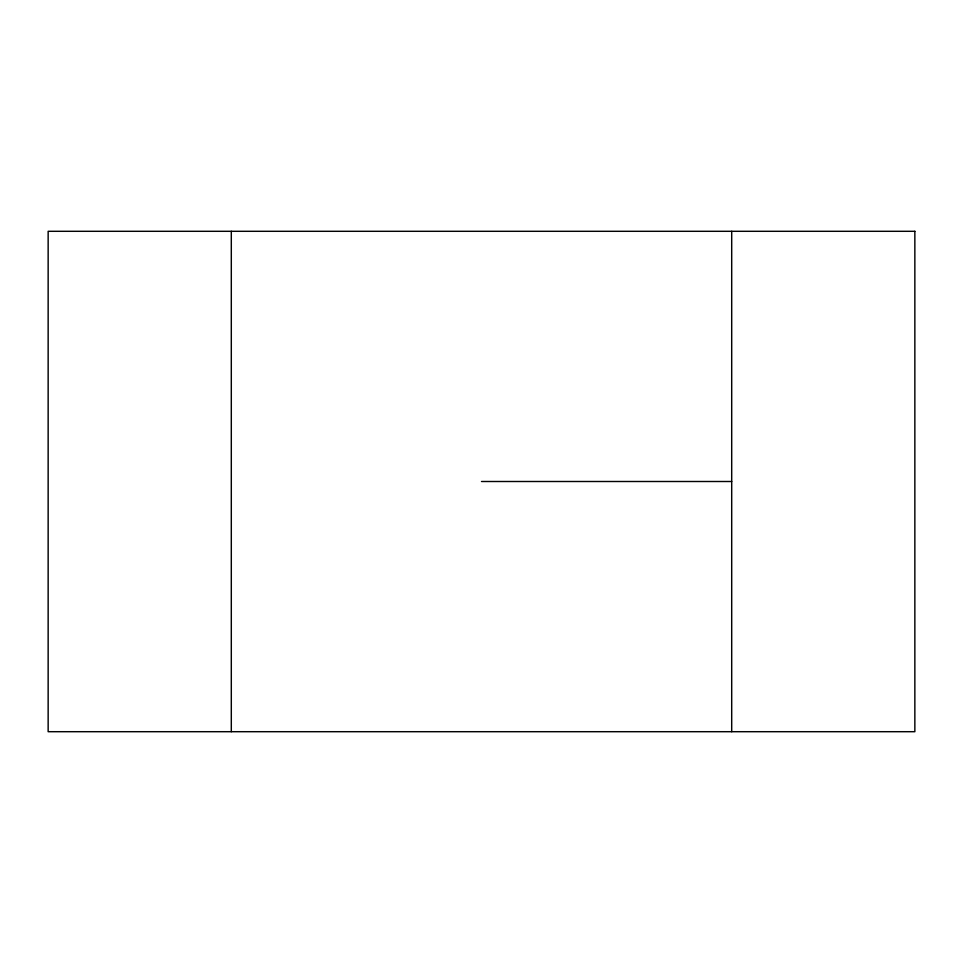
<?xml version="1.0" encoding="UTF-8"?>
<svg xmlns="http://www.w3.org/2000/svg" width="963" height="963" viewBox="0 0 963 963"><rect width="100%" height="100%" fill="white"/><g stroke="black" fill="none" stroke-linecap="round" stroke-linejoin="round"><path stroke-width="1.44" d="M481.5 481.5L731.699 481.5M731.699 231.301L731.699 731.699M231.301 231.301L231.301 731.699M914.85 231.301L48.15 231.301L48.15 731.699L914.85 731.699L914.85 231.301"/></g></svg>
